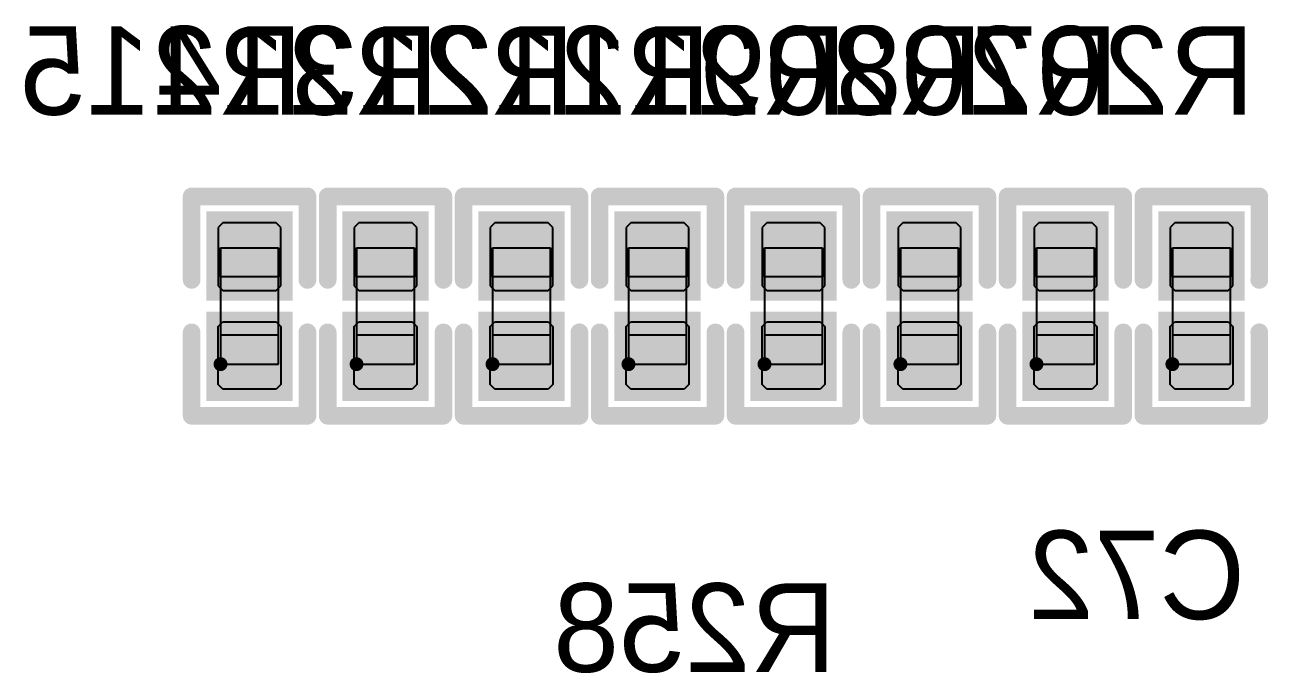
# Model space of a CAD drawing. Header units: millimetres. Extents: x 892 to 1144, y 1011 to 1123.
# Drawn here: x 979.86 to 990.57, y 1088.54 to 1094.12 of the extents above; entities that cross this region are included whole.
import ezdxf

# ---------------------------------------------------------------- set-up
doc = ezdxf.new("R2010")
doc.units = ezdxf.units.MM
for name, color, linetype in [('BottomLayer', 5, 'Continuous'), ('BottomOverlay', 54, 'Continuous'), ('BottomPaste', 16, 'Continuous'), ('BottomSolder', 6, 'Continuous'), ('Mechanical4', 56, 'Continuous'), ('Mechanical5', 56, 'Continuous'), ('Mechanical6', 56, 'Continuous')]:
    doc.layers.add(name, color=color, linetype=linetype)

msp = doc.modelspace()

# ---------------------------------------------------------------- linework, layer by layer
at = {"layer": 'BottomLayer'}
for points in [[(982.07, 1091.85), (982.07, 1092.416), (981.53, 1091.85), (981.53, 1092.416)], [(983.241, 1091.85), (983.241, 1092.416), (982.701, 1091.85), (982.701, 1092.416)], [(984.413, 1091.85), (984.413, 1092.416), (983.873, 1091.85), (983.873, 1092.416)], [(985.584, 1091.85), (985.584, 1092.416), (985.044, 1091.85), (985.044, 1092.416)], [(986.756, 1091.85), (986.756, 1092.416), (986.216, 1091.85), (986.216, 1092.416)], [(987.927, 1091.85), (987.927, 1092.416), (987.387, 1091.85), (987.387, 1092.416)], [(989.099, 1091.85), (989.099, 1092.416), (988.559, 1091.85), (988.559, 1092.416)], [(990.27, 1091.85), (990.27, 1092.416), (989.73, 1091.85), (989.73, 1092.416)], [(982.07, 1090.984), (982.07, 1091.55), (981.53, 1090.984), (981.53, 1091.55)], [(983.241, 1090.984), (983.241, 1091.55), (982.701, 1090.984), (982.701, 1091.55)], [(984.413, 1090.984), (984.413, 1091.55), (983.873, 1090.984), (983.873, 1091.55)], [(985.584, 1090.984), (985.584, 1091.55), (985.044, 1090.984), (985.044, 1091.55)], [(986.756, 1090.984), (986.756, 1091.55), (986.216, 1090.984), (986.216, 1091.55)], [(987.927, 1090.984), (987.927, 1091.55), (987.387, 1090.984), (987.387, 1091.55)], [(989.099, 1090.984), (989.099, 1091.55), (988.559, 1090.984), (988.559, 1091.55)], [(990.27, 1090.984), (990.27, 1091.55), (989.73, 1090.984), (989.73, 1091.55)]]:
    msp.add_solid(points, dxfattribs=at)
at = {"layer": 'BottomOverlay', "const_width": 0.152}
for points in [[(981.301, 1091.926), (981.301, 1092.644)], [(981.301, 1092.644), (982.299, 1092.644)], [(982.299, 1091.926), (982.299, 1092.644)], [(982.473, 1091.926), (982.473, 1092.644)], [(982.473, 1092.644), (983.47, 1092.644)], [(983.47, 1091.926), (983.47, 1092.644)], [(983.644, 1091.926), (983.644, 1092.644)], [(983.644, 1092.644), (984.641, 1092.644)], [(984.641, 1091.926), (984.641, 1092.644)], [(984.816, 1091.926), (984.816, 1092.644)], [(984.816, 1092.644), (985.813, 1092.644)], [(985.813, 1091.926), (985.813, 1092.644)], [(985.987, 1091.926), (985.987, 1092.644)], [(985.987, 1092.644), (986.984, 1092.644)], [(986.984, 1091.926), (986.984, 1092.644)], [(987.159, 1091.926), (987.159, 1092.644)], [(987.159, 1092.644), (988.156, 1092.644)], [(988.156, 1091.926), (988.156, 1092.644)], [(988.33, 1091.926), (988.33, 1092.644)], [(988.33, 1092.644), (989.327, 1092.644)], [(989.327, 1091.926), (989.327, 1092.644)], [(989.501, 1091.926), (989.501, 1092.644)], [(989.501, 1092.644), (990.499, 1092.644)], [(990.499, 1091.926), (990.499, 1092.644)], [(981.301, 1090.756), (981.301, 1091.474)], [(982.299, 1090.756), (982.299, 1091.474)], [(982.473, 1090.756), (982.473, 1091.474)], [(983.47, 1090.756), (983.47, 1091.474)], [(983.644, 1090.756), (983.644, 1091.474)], [(984.641, 1090.756), (984.641, 1091.474)], [(984.816, 1090.756), (984.816, 1091.474)], [(985.813, 1090.756), (985.813, 1091.474)], [(985.987, 1090.756), (985.987, 1091.474)], [(986.984, 1090.756), (986.984, 1091.474)], [(987.159, 1090.756), (987.159, 1091.474)], [(988.156, 1090.756), (988.156, 1091.474)], [(988.33, 1090.756), (988.33, 1091.474)], [(989.327, 1090.756), (989.327, 1091.474)], [(989.501, 1090.756), (989.501, 1091.474)], [(990.499, 1090.756), (990.499, 1091.474)], [(981.301, 1090.756), (982.299, 1090.756)], [(982.473, 1090.756), (983.47, 1090.756)], [(983.644, 1090.756), (984.641, 1090.756)], [(984.816, 1090.756), (985.813, 1090.756)], [(985.987, 1090.756), (986.984, 1090.756)], [(987.159, 1090.756), (988.156, 1090.756)], [(988.33, 1090.756), (989.327, 1090.756)], [(989.501, 1090.756), (990.499, 1090.756)]]:
    msp.add_lwpolyline(points, dxfattribs=at)
at = {"layer": 'BottomOverlay', "const_width": 0.0762}
for points in [[(981.263, 1092.644, 1), (981.339, 1092.644, 1)], [(981.263, 1092.644, 1), (981.339, 1092.644, 1)], [(982.26, 1092.644, 1), (982.337, 1092.644, 1)], [(982.26, 1092.644, 1), (982.337, 1092.644, 1)], [(982.435, 1092.644, 1), (982.511, 1092.644, 1)], [(982.435, 1092.644, 1), (982.511, 1092.644, 1)], [(983.432, 1092.644, 1), (983.508, 1092.644, 1)], [(983.432, 1092.644, 1), (983.508, 1092.644, 1)], [(983.606, 1092.644, 1), (983.682, 1092.644, 1)], [(983.606, 1092.644, 1), (983.682, 1092.644, 1)], [(984.603, 1092.644, 1), (984.68, 1092.644, 1)], [(984.603, 1092.644, 1), (984.68, 1092.644, 1)], [(984.778, 1092.644, 1), (984.854, 1092.644, 1)], [(984.778, 1092.644, 1), (984.854, 1092.644, 1)], [(985.775, 1092.644, 1), (985.851, 1092.644, 1)], [(985.775, 1092.644, 1), (985.851, 1092.644, 1)], [(985.949, 1092.644, 1), (986.025, 1092.644, 1)], [(985.949, 1092.644, 1), (986.025, 1092.644, 1)], [(986.946, 1092.644, 1), (987.022, 1092.644, 1)], [(986.946, 1092.644, 1), (987.022, 1092.644, 1)], [(987.12, 1092.644, 1), (987.197, 1092.644, 1)], [(987.12, 1092.644, 1), (987.197, 1092.644, 1)], [(988.118, 1092.644, 1), (988.194, 1092.644, 1)], [(988.118, 1092.644, 1), (988.194, 1092.644, 1)], [(988.292, 1092.644, 1), (988.368, 1092.644, 1)], [(988.292, 1092.644, 1), (988.368, 1092.644, 1)], [(989.289, 1092.644, 1), (989.365, 1092.644, 1)], [(989.289, 1092.644, 1), (989.365, 1092.644, 1)], [(989.463, 1092.644, 1), (989.539, 1092.644, 1)], [(989.463, 1092.644, 1), (989.539, 1092.644, 1)], [(990.46, 1092.644, 1), (990.537, 1092.644, 1)], [(990.46, 1092.644, 1), (990.537, 1092.644, 1)], [(981.263, 1091.926, 1), (981.339, 1091.926, 1)], [(982.26, 1091.926, 1), (982.337, 1091.926, 1)], [(982.435, 1091.926, 1), (982.511, 1091.926, 1)], [(983.432, 1091.926, 1), (983.508, 1091.926, 1)], [(983.606, 1091.926, 1), (983.682, 1091.926, 1)], [(984.603, 1091.926, 1), (984.68, 1091.926, 1)], [(984.778, 1091.926, 1), (984.854, 1091.926, 1)], [(985.775, 1091.926, 1), (985.851, 1091.926, 1)], [(985.949, 1091.926, 1), (986.025, 1091.926, 1)], [(986.946, 1091.926, 1), (987.022, 1091.926, 1)], [(987.12, 1091.926, 1), (987.197, 1091.926, 1)], [(988.118, 1091.926, 1), (988.194, 1091.926, 1)], [(988.292, 1091.926, 1), (988.368, 1091.926, 1)], [(989.289, 1091.926, 1), (989.365, 1091.926, 1)], [(989.463, 1091.926, 1), (989.539, 1091.926, 1)], [(990.46, 1091.926, 1), (990.537, 1091.926, 1)], [(981.263, 1091.474, 1), (981.339, 1091.474, 1)], [(982.26, 1091.474, 1), (982.337, 1091.474, 1)], [(982.435, 1091.474, 1), (982.511, 1091.474, 1)], [(983.432, 1091.474, 1), (983.508, 1091.474, 1)], [(983.606, 1091.474, 1), (983.682, 1091.474, 1)], [(984.603, 1091.474, 1), (984.68, 1091.474, 1)], [(984.778, 1091.474, 1), (984.854, 1091.474, 1)], [(985.775, 1091.474, 1), (985.851, 1091.474, 1)], [(985.949, 1091.474, 1), (986.025, 1091.474, 1)], [(986.946, 1091.474, 1), (987.022, 1091.474, 1)], [(987.12, 1091.474, 1), (987.197, 1091.474, 1)], [(988.118, 1091.474, 1), (988.194, 1091.474, 1)], [(988.292, 1091.474, 1), (988.368, 1091.474, 1)], [(989.289, 1091.474, 1), (989.365, 1091.474, 1)], [(989.463, 1091.474, 1), (989.539, 1091.474, 1)], [(990.46, 1091.474, 1), (990.537, 1091.474, 1)], [(981.263, 1090.756, 1), (981.339, 1090.756, 1)], [(981.263, 1090.756, 1), (981.339, 1090.756, 1)], [(982.26, 1090.756, 1), (982.337, 1090.756, 1)], [(982.26, 1090.756, 1), (982.337, 1090.756, 1)], [(982.435, 1090.756, 1), (982.511, 1090.756, 1)], [(982.435, 1090.756, 1), (982.511, 1090.756, 1)], [(983.432, 1090.756, 1), (983.508, 1090.756, 1)], [(983.432, 1090.756, 1), (983.508, 1090.756, 1)], [(983.606, 1090.756, 1), (983.682, 1090.756, 1)], [(983.606, 1090.756, 1), (983.682, 1090.756, 1)], [(984.603, 1090.756, 1), (984.68, 1090.756, 1)], [(984.603, 1090.756, 1), (984.68, 1090.756, 1)], [(984.778, 1090.756, 1), (984.854, 1090.756, 1)], [(984.778, 1090.756, 1), (984.854, 1090.756, 1)], [(985.775, 1090.756, 1), (985.851, 1090.756, 1)], [(985.775, 1090.756, 1), (985.851, 1090.756, 1)], [(985.949, 1090.756, 1), (986.025, 1090.756, 1)], [(985.949, 1090.756, 1), (986.025, 1090.756, 1)], [(986.946, 1090.756, 1), (987.022, 1090.756, 1)], [(986.946, 1090.756, 1), (987.022, 1090.756, 1)], [(987.12, 1090.756, 1), (987.197, 1090.756, 1)], [(987.12, 1090.756, 1), (987.197, 1090.756, 1)], [(988.118, 1090.756, 1), (988.194, 1090.756, 1)], [(988.118, 1090.756, 1), (988.194, 1090.756, 1)], [(988.292, 1090.756, 1), (988.368, 1090.756, 1)], [(988.292, 1090.756, 1), (988.368, 1090.756, 1)], [(989.289, 1090.756, 1), (989.365, 1090.756, 1)], [(989.289, 1090.756, 1), (989.365, 1090.756, 1)], [(989.463, 1090.756, 1), (989.539, 1090.756, 1)], [(989.463, 1090.756, 1), (989.539, 1090.756, 1)], [(990.46, 1090.756, 1), (990.537, 1090.756, 1)], [(990.46, 1090.756, 1), (990.537, 1090.756, 1)]]:
    msp.add_lwpolyline(points, format="xyb", close=True, dxfattribs=at)
at = {"layer": 'BottomPaste'}
for p, q in [((981.57, 1092.416), (981.53, 1092.376)), ((981.53, 1092.376), (981.53, 1091.875)), ((982.03, 1092.416), (981.57, 1092.416)), ((982.07, 1092.376), (982.03, 1092.416)), ((982.07, 1091.875), (982.07, 1092.376)), ((982.741, 1092.416), (982.701, 1092.376)), ((982.701, 1092.376), (982.701, 1091.875)), ((983.201, 1092.416), (982.741, 1092.416)), ((983.241, 1092.376), (983.201, 1092.416)), ((983.241, 1091.875), (983.241, 1092.376)), ((983.913, 1092.416), (983.873, 1092.376)), ((983.873, 1092.376), (983.873, 1091.875)), ((984.373, 1092.416), (983.913, 1092.416)), ((984.413, 1092.376), (984.373, 1092.416)), ((984.413, 1091.875), (984.413, 1092.376)), ((985.084, 1092.416), (985.044, 1092.376)), ((985.044, 1092.376), (985.044, 1091.875)), ((985.544, 1092.416), (985.084, 1092.416)), ((985.584, 1092.376), (985.544, 1092.416)), ((985.584, 1091.875), (985.584, 1092.376)), ((986.256, 1092.416), (986.216, 1092.376)), ((986.216, 1092.376), (986.216, 1091.875)), ((986.716, 1092.416), (986.256, 1092.416)), ((986.756, 1092.376), (986.716, 1092.416)), ((986.756, 1091.875), (986.756, 1092.376)), ((987.427, 1092.416), (987.387, 1092.376)), ((987.387, 1092.376), (987.387, 1091.875)), ((987.887, 1092.416), (987.427, 1092.416)), ((987.927, 1092.376), (987.887, 1092.416)), ((987.927, 1091.875), (987.927, 1092.376)), ((988.599, 1092.416), (988.559, 1092.376)), ((988.559, 1092.376), (988.559, 1091.875)), ((989.059, 1092.416), (988.599, 1092.416)), ((989.099, 1092.376), (989.059, 1092.416)), ((989.099, 1091.875), (989.099, 1092.376)), ((989.77, 1092.416), (989.73, 1092.376)), ((989.73, 1092.376), (989.73, 1091.875)), ((990.23, 1092.416), (989.77, 1092.416)), ((990.27, 1092.376), (990.23, 1092.416)), ((990.27, 1091.875), (990.27, 1092.376)), ((981.53, 1091.875), (981.57, 1091.835)), ((982.03, 1091.835), (982.07, 1091.875)), ((982.701, 1091.875), (982.741, 1091.835)), ((983.201, 1091.835), (983.241, 1091.875)), ((983.873, 1091.875), (983.913, 1091.835)), ((984.373, 1091.835), (984.413, 1091.875)), ((985.044, 1091.875), (985.084, 1091.835)), ((985.544, 1091.835), (985.584, 1091.875)), ((986.216, 1091.875), (986.256, 1091.835)), ((986.716, 1091.835), (986.756, 1091.875)), ((987.387, 1091.875), (987.427, 1091.835)), ((987.887, 1091.835), (987.927, 1091.875)), ((988.559, 1091.875), (988.599, 1091.835)), ((989.059, 1091.835), (989.099, 1091.875)), ((989.73, 1091.875), (989.77, 1091.835)), ((990.23, 1091.835), (990.27, 1091.875)), ((981.57, 1091.835), (982.03, 1091.835)), ((982.741, 1091.835), (983.201, 1091.835)), ((983.913, 1091.835), (984.373, 1091.835)), ((985.084, 1091.835), (985.544, 1091.835)), ((986.256, 1091.835), (986.716, 1091.835)), ((987.427, 1091.835), (987.887, 1091.835)), ((988.599, 1091.835), (989.059, 1091.835)), ((989.77, 1091.835), (990.23, 1091.835)), ((981.53, 1091.525), (981.57, 1091.565)), ((981.53, 1091.024), (981.53, 1091.525)), ((981.57, 1091.565), (982.03, 1091.565)), ((982.03, 1091.565), (982.07, 1091.525)), ((982.07, 1091.525), (982.07, 1091.024)), ((982.701, 1091.525), (982.741, 1091.565)), ((982.701, 1091.024), (982.701, 1091.525)), ((982.741, 1091.565), (983.201, 1091.565)), ((983.201, 1091.565), (983.241, 1091.525)), ((983.241, 1091.525), (983.241, 1091.024)), ((983.873, 1091.525), (983.913, 1091.565)), ((983.873, 1091.024), (983.873, 1091.525)), ((983.913, 1091.565), (984.373, 1091.565)), ((984.373, 1091.565), (984.413, 1091.525)), ((984.413, 1091.525), (984.413, 1091.024)), ((985.044, 1091.525), (985.084, 1091.565)), ((985.044, 1091.024), (985.044, 1091.525)), ((985.084, 1091.565), (985.544, 1091.565)), ((985.544, 1091.565), (985.584, 1091.525)), ((985.584, 1091.525), (985.584, 1091.024)), ((986.216, 1091.525), (986.256, 1091.565)), ((986.216, 1091.024), (986.216, 1091.525)), ((986.256, 1091.565), (986.716, 1091.565)), ((986.716, 1091.565), (986.756, 1091.525)), ((986.756, 1091.525), (986.756, 1091.024)), ((987.387, 1091.525), (987.427, 1091.565)), ((987.387, 1091.024), (987.387, 1091.525)), ((987.427, 1091.565), (987.887, 1091.565)), ((987.887, 1091.565), (987.927, 1091.525)), ((987.927, 1091.525), (987.927, 1091.024)), ((988.559, 1091.525), (988.599, 1091.565)), ((988.559, 1091.024), (988.559, 1091.525)), ((988.599, 1091.565), (989.059, 1091.565)), ((989.059, 1091.565), (989.099, 1091.525)), ((989.099, 1091.525), (989.099, 1091.024)), ((989.73, 1091.525), (989.77, 1091.565)), ((989.73, 1091.024), (989.73, 1091.525)), ((989.77, 1091.565), (990.23, 1091.565)), ((990.23, 1091.565), (990.27, 1091.525)), ((990.27, 1091.525), (990.27, 1091.024)), ((981.57, 1090.984), (981.53, 1091.024)), ((982.03, 1090.984), (981.57, 1090.984)), ((982.07, 1091.024), (982.03, 1090.984)), ((982.741, 1090.984), (982.701, 1091.024)), ((983.201, 1090.984), (982.741, 1090.984)), ((983.241, 1091.024), (983.201, 1090.984)), ((983.913, 1090.984), (983.873, 1091.024)), ((984.373, 1090.984), (983.913, 1090.984)), ((984.413, 1091.024), (984.373, 1090.984)), ((985.084, 1090.984), (985.044, 1091.024)), ((985.544, 1090.984), (985.084, 1090.984)), ((985.584, 1091.024), (985.544, 1090.984)), ((986.256, 1090.984), (986.216, 1091.024)), ((986.716, 1090.984), (986.256, 1090.984)), ((986.756, 1091.024), (986.716, 1090.984)), ((987.427, 1090.984), (987.387, 1091.024)), ((987.887, 1090.984), (987.427, 1090.984)), ((987.927, 1091.024), (987.887, 1090.984)), ((988.599, 1090.984), (988.559, 1091.024)), ((989.059, 1090.984), (988.599, 1090.984)), ((989.099, 1091.024), (989.059, 1090.984)), ((989.77, 1090.984), (989.73, 1091.024)), ((990.23, 1090.984), (989.77, 1090.984)), ((990.27, 1091.024), (990.23, 1090.984))]:
    msp.add_line(p, q, dxfattribs=at)
for points in [[(982.07, 1091.85), (982.07, 1092.416), (981.53, 1091.85), (981.53, 1092.416)], [(983.241, 1091.85), (983.241, 1092.416), (982.701, 1091.85), (982.701, 1092.416)], [(984.413, 1091.85), (984.413, 1092.416), (983.873, 1091.85), (983.873, 1092.416)], [(985.584, 1091.85), (985.584, 1092.416), (985.044, 1091.85), (985.044, 1092.416)], [(986.756, 1091.85), (986.756, 1092.416), (986.216, 1091.85), (986.216, 1092.416)], [(987.927, 1091.85), (987.927, 1092.416), (987.387, 1091.85), (987.387, 1092.416)], [(989.099, 1091.85), (989.099, 1092.416), (988.559, 1091.85), (988.559, 1092.416)], [(990.27, 1091.85), (990.27, 1092.416), (989.73, 1091.85), (989.73, 1092.416)], [(982.07, 1090.984), (982.07, 1091.55), (981.53, 1090.984), (981.53, 1091.55)], [(983.241, 1090.984), (983.241, 1091.55), (982.701, 1090.984), (982.701, 1091.55)], [(984.413, 1090.984), (984.413, 1091.55), (983.873, 1090.984), (983.873, 1091.55)], [(985.584, 1090.984), (985.584, 1091.55), (985.044, 1090.984), (985.044, 1091.55)], [(986.756, 1090.984), (986.756, 1091.55), (986.216, 1090.984), (986.216, 1091.55)], [(987.927, 1090.984), (987.927, 1091.55), (987.387, 1090.984), (987.387, 1091.55)], [(989.099, 1090.984), (989.099, 1091.55), (988.559, 1090.984), (988.559, 1091.55)], [(990.27, 1090.984), (990.27, 1091.55), (989.73, 1090.984), (989.73, 1091.55)]]:
    msp.add_solid(points, dxfattribs=at)
at = {"layer": 'BottomSolder'}
for points in [[(982.172, 1091.748), (982.172, 1092.517), (981.428, 1091.748), (981.428, 1092.517)], [(983.343, 1091.748), (983.343, 1092.517), (982.6, 1091.748), (982.6, 1092.517)], [(984.514, 1091.748), (984.514, 1092.517), (983.771, 1091.748), (983.771, 1092.517)], [(985.686, 1091.748), (985.686, 1092.517), (984.943, 1091.748), (984.943, 1092.517)], [(986.857, 1091.748), (986.857, 1092.517), (986.114, 1091.748), (986.114, 1092.517)], [(988.029, 1091.748), (988.029, 1092.517), (987.286, 1091.748), (987.286, 1092.517)], [(989.2, 1091.748), (989.2, 1092.517), (988.457, 1091.748), (988.457, 1092.517)], [(990.372, 1091.748), (990.372, 1092.517), (989.628, 1091.748), (989.628, 1092.517)], [(982.172, 1090.883), (982.172, 1091.652), (981.428, 1090.883), (981.428, 1091.652)], [(983.343, 1090.883), (983.343, 1091.652), (982.6, 1090.883), (982.6, 1091.652)], [(984.514, 1090.883), (984.514, 1091.652), (983.771, 1090.883), (983.771, 1091.652)], [(985.686, 1090.883), (985.686, 1091.652), (984.943, 1090.883), (984.943, 1091.652)], [(986.857, 1090.883), (986.857, 1091.652), (986.114, 1090.883), (986.114, 1091.652)], [(988.029, 1090.883), (988.029, 1091.652), (987.286, 1090.883), (987.286, 1091.652)], [(989.2, 1090.883), (989.2, 1091.652), (988.457, 1090.883), (988.457, 1091.652)], [(990.372, 1090.883), (990.372, 1091.652), (989.628, 1090.883), (989.628, 1091.652)]]:
    msp.add_solid(points, dxfattribs=at)
at = {"layer": 'Mechanical4'}
for p, q in [((981.55, 1092.2), (981.55, 1091.2)), ((982.05, 1092.2), (981.55, 1092.2)), ((982.05, 1091.2), (982.05, 1092.2)), ((982.721, 1092.2), (982.721, 1091.2)), ((983.221, 1092.2), (982.721, 1092.2)), ((983.221, 1091.2), (983.221, 1092.2)), ((983.893, 1092.2), (983.893, 1091.2)), ((984.393, 1092.2), (983.893, 1092.2)), ((984.393, 1091.2), (984.393, 1092.2)), ((985.064, 1092.2), (985.064, 1091.2)), ((985.564, 1092.2), (985.064, 1092.2)), ((985.564, 1091.2), (985.564, 1092.2)), ((986.236, 1092.2), (986.236, 1091.2)), ((986.736, 1092.2), (986.236, 1092.2)), ((986.736, 1091.2), (986.736, 1092.2)), ((987.407, 1092.2), (987.407, 1091.2)), ((987.907, 1092.2), (987.407, 1092.2)), ((987.907, 1091.2), (987.907, 1092.2)), ((988.578, 1092.2), (988.578, 1091.2)), ((989.078, 1092.2), (988.578, 1092.2)), ((989.078, 1091.2), (989.078, 1092.2)), ((989.75, 1092.2), (989.75, 1091.2)), ((990.25, 1092.2), (989.75, 1092.2)), ((990.25, 1091.2), (990.25, 1092.2)), ((981.55, 1091.2), (982.05, 1091.2)), ((982.721, 1091.2), (983.221, 1091.2)), ((983.893, 1091.2), (984.393, 1091.2)), ((985.064, 1091.2), (985.564, 1091.2)), ((986.236, 1091.2), (986.736, 1091.2)), ((987.407, 1091.2), (987.907, 1091.2)), ((988.578, 1091.2), (989.078, 1091.2)), ((989.75, 1091.2), (990.25, 1091.2))]:
    msp.add_line(p, q, dxfattribs=at)
at = {"layer": 'Mechanical5'}
for p, q in [((981.55, 1091.951), (981.55, 1092.201)), ((981.55, 1092.201), (982.05, 1092.201)), ((982.05, 1092.201), (982.05, 1091.951)), ((982.721, 1091.951), (982.721, 1092.201)), ((982.721, 1092.201), (983.221, 1092.201)), ((983.221, 1092.201), (983.221, 1091.951)), ((983.893, 1091.951), (983.893, 1092.201)), ((983.893, 1092.201), (984.393, 1092.201)), ((984.393, 1092.201), (984.393, 1091.951)), ((985.064, 1091.951), (985.064, 1092.201)), ((985.064, 1092.201), (985.564, 1092.201)), ((985.564, 1092.201), (985.564, 1091.951)), ((986.236, 1091.951), (986.236, 1092.201)), ((986.236, 1092.201), (986.736, 1092.201)), ((986.736, 1092.201), (986.736, 1091.951)), ((987.407, 1091.951), (987.407, 1092.201)), ((987.407, 1092.201), (987.907, 1092.201)), ((987.907, 1092.201), (987.907, 1091.951)), ((988.579, 1091.951), (988.579, 1092.201)), ((988.579, 1092.201), (989.079, 1092.201)), ((989.079, 1092.201), (989.079, 1091.951)), ((989.75, 1091.951), (989.75, 1092.201)), ((989.75, 1092.201), (990.25, 1092.201)), ((990.25, 1092.201), (990.25, 1091.951)), ((982.05, 1091.951), (981.55, 1091.951)), ((983.221, 1091.951), (982.721, 1091.951)), ((984.393, 1091.951), (983.893, 1091.951)), ((985.564, 1091.951), (985.064, 1091.951)), ((986.736, 1091.951), (986.236, 1091.951)), ((987.907, 1091.951), (987.407, 1091.951)), ((989.079, 1091.951), (988.579, 1091.951)), ((990.25, 1091.951), (989.75, 1091.951)), ((981.55, 1091.45), (981.55, 1091.2)), ((982.05, 1091.45), (981.55, 1091.45)), ((982.05, 1091.2), (982.05, 1091.45)), ((982.721, 1091.45), (982.721, 1091.2)), ((983.221, 1091.45), (982.721, 1091.45)), ((983.221, 1091.2), (983.221, 1091.45)), ((983.893, 1091.45), (983.893, 1091.2)), ((984.393, 1091.45), (983.893, 1091.45)), ((984.393, 1091.2), (984.393, 1091.45)), ((985.064, 1091.45), (985.064, 1091.2)), ((985.564, 1091.45), (985.064, 1091.45)), ((985.564, 1091.2), (985.564, 1091.45)), ((986.236, 1091.45), (986.236, 1091.2)), ((986.736, 1091.45), (986.236, 1091.45)), ((986.736, 1091.2), (986.736, 1091.45)), ((987.407, 1091.45), (987.407, 1091.2)), ((987.907, 1091.45), (987.407, 1091.45)), ((987.907, 1091.2), (987.907, 1091.45)), ((988.579, 1091.45), (988.579, 1091.2)), ((989.079, 1091.45), (988.579, 1091.45)), ((989.079, 1091.2), (989.079, 1091.45)), ((989.75, 1091.45), (989.75, 1091.2)), ((990.25, 1091.45), (989.75, 1091.45)), ((990.25, 1091.2), (990.25, 1091.45)), ((981.55, 1091.2), (982.05, 1091.2)), ((982.721, 1091.2), (983.221, 1091.2)), ((983.893, 1091.2), (984.393, 1091.2)), ((985.064, 1091.2), (985.564, 1091.2)), ((986.236, 1091.2), (986.736, 1091.2)), ((987.407, 1091.2), (987.907, 1091.2)), ((988.579, 1091.2), (989.079, 1091.2)), ((989.75, 1091.2), (990.25, 1091.2))]:
    msp.add_line(p, q, dxfattribs=at)
at = {"layer": 'Mechanical6'}
for points, const_width in [([(981.58, 1091.2, 1), (981.52, 1091.2, 1)], 0.06), ([(981.505, 1091.2, 1), (981.535, 1091.2, 1)], 0.03), ([(981.565, 1091.2, 1), (981.595, 1091.2, 1)], 0.03), ([(982.751, 1091.2, 1), (982.692, 1091.2, 1)], 0.06), ([(982.677, 1091.2, 1), (982.707, 1091.2, 1)], 0.03), ([(982.736, 1091.2, 1), (982.766, 1091.2, 1)], 0.03), ([(983.923, 1091.2, 1), (983.863, 1091.2, 1)], 0.06), ([(983.848, 1091.2, 1), (983.878, 1091.2, 1)], 0.03), ([(983.908, 1091.2, 1), (983.938, 1091.2, 1)], 0.03), ([(985.094, 1091.2, 1), (985.034, 1091.2, 1)], 0.06), ([(985.019, 1091.2, 1), (985.049, 1091.2, 1)], 0.03), ([(985.079, 1091.2, 1), (985.109, 1091.2, 1)], 0.03), ([(986.266, 1091.2, 1), (986.206, 1091.2, 1)], 0.06), ([(986.191, 1091.2, 1), (986.221, 1091.2, 1)], 0.03), ([(986.251, 1091.2, 1), (986.281, 1091.2, 1)], 0.03), ([(987.437, 1091.2, 1), (987.377, 1091.2, 1)], 0.06), ([(987.362, 1091.2, 1), (987.392, 1091.2, 1)], 0.03), ([(987.422, 1091.2, 1), (987.452, 1091.2, 1)], 0.03), ([(988.609, 1091.2, 1), (988.549, 1091.2, 1)], 0.06), ([(988.534, 1091.2, 1), (988.564, 1091.2, 1)], 0.03), ([(988.594, 1091.2, 1), (988.624, 1091.2, 1)], 0.03), ([(989.78, 1091.2, 1), (989.72, 1091.2, 1)], 0.06), ([(989.705, 1091.2, 1), (989.735, 1091.2, 1)], 0.03), ([(989.765, 1091.2, 1), (989.795, 1091.2, 1)], 0.03)]:
    msp.add_lwpolyline(points, format="xyb", close=True, dxfattribs=dict(at, const_width=const_width))

# ---------------------------------------------------------------- texts
at = {"layer": 'BottomOverlay', "text_generation_flag": 2}
for s, p in [('R215', (982.257, 1093.348)), ('R214', (983.429, 1093.348)), ('R213', (984.6, 1093.348)), ('R212', (985.772, 1093.348)), ('R211', (986.943, 1093.348)), ('R209', (988.115, 1093.348)), ('R208', (989.286, 1093.348)), ('R207', (990.457, 1093.348)), ('C72', (990.377, 1089.005)), ('R258', (986.852, 1088.551))]:
    msp.add_text(s, height=0.762, dxfattribs=at).set_placement(p)

doc.saveas('drawing.dxf')
